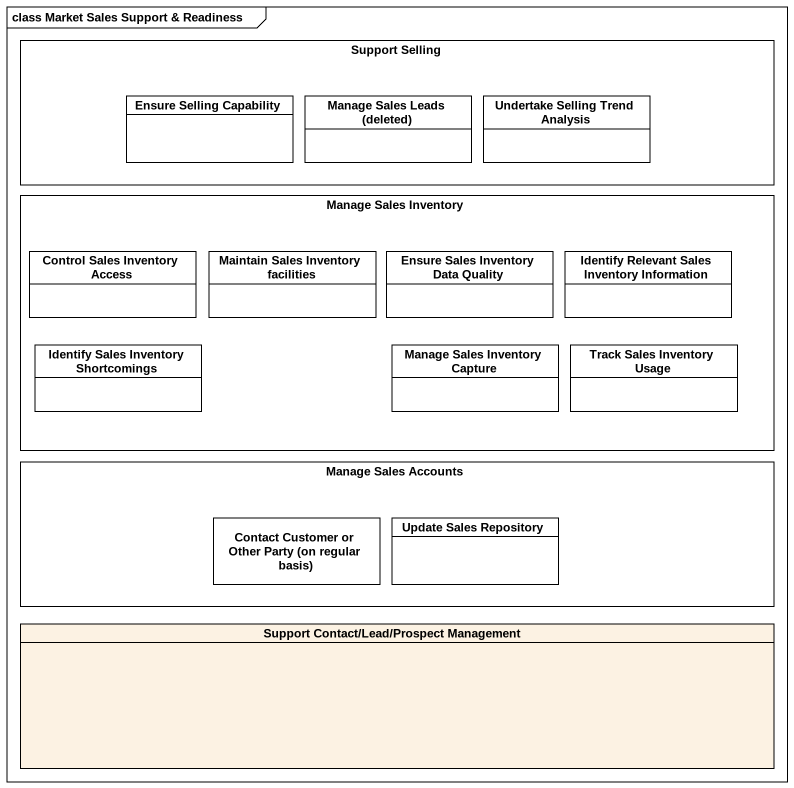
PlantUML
@startuml
mainframe class Market Sales Support & Readiness
hide circle
hide empty members
rectangle "Support Selling" as Support_Selling {
  class "Ensure Selling Capability" as Ensure_Selling_Capability #FFFFFF
  class "Manage Sales Leads (deleted)" as Manage_Sales_Leads_deleted #FFFFFF
  class "Undertake Selling Trend Analysis" as Undertake_Selling_Trend #FFFFFF
}
rectangle "Manage Sales Inventory" as Manage_Sales_Inventory {
  class "Control Sales Inventory Access" as Control_Sales_Inventory #FFFFFF
  class "Maintain Sales Inventory facilities" as Maintain_Sales_Inventory #FFFFFF
  class "Ensure Sales Inventory Data Quality" as Ensure_Sales_Inventory_Data #FFFFFF
  class "Identify Relevant Sales Inventory Information" as Identify_Relevant_Sales #FFFFFF
  class "Identify Sales Inventory Shortcomings" as Identify_Sales_Inventory #FFFFFF
  class "Manage Sales Inventory Capture" as Manage_Sales_Inventory_2 #FFFFFF
  class "Track Sales Inventory Usage" as Track_Sales_Inventory_Usage #FFFFFF
}
rectangle "Manage Sales Accounts" as Manage_Sales_Accounts {
  class "Contact Customer or Other Party (on regular basis)" as Contact_Customer_or_Other #FFFFFF
  class "Update Sales Repository" as Update_Sales_Repository #FFFFFF
}
class "Support Contact/Lead/Prospect Management" as Support_Contact_Lead
@enduml
